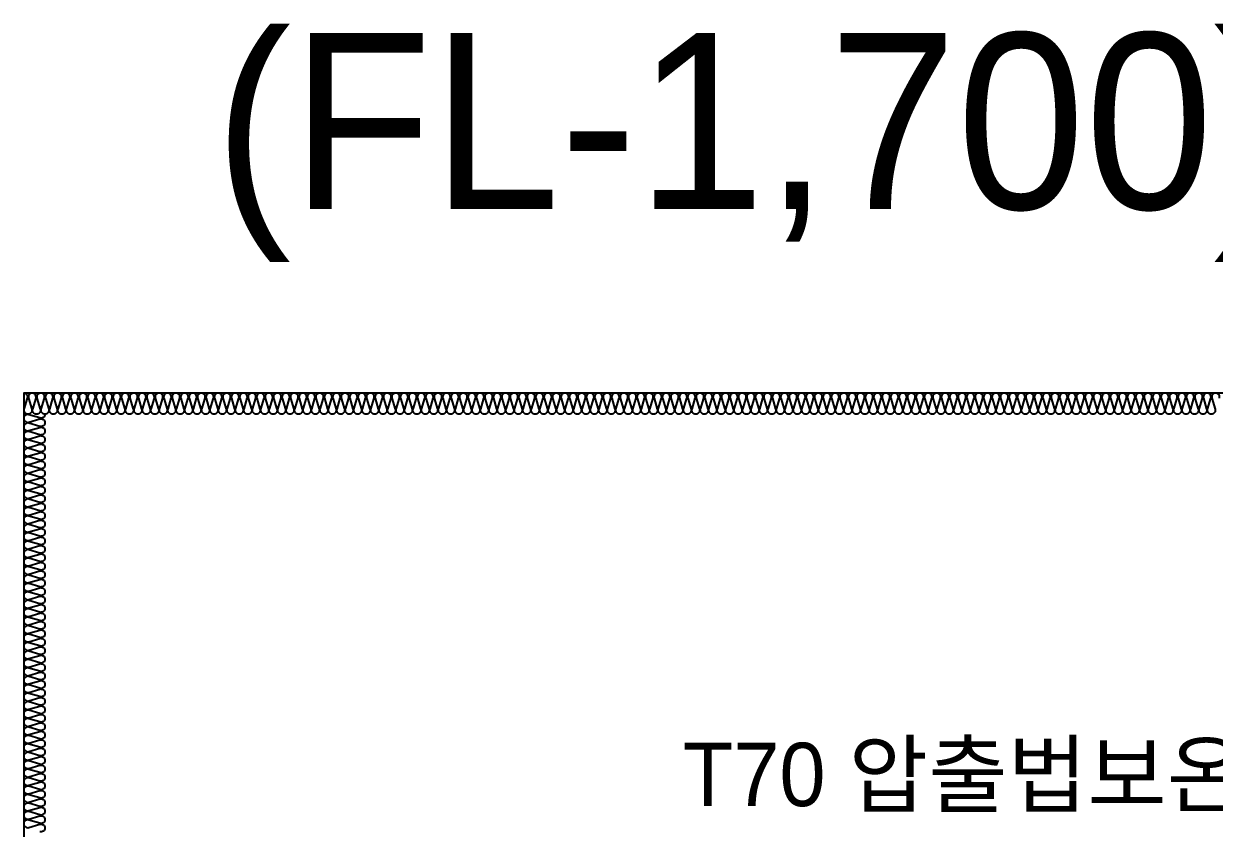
# Model space of a CAD drawing. Header units: millimetres. Extents: x 87841 to 185159, y 39599 to 152003.
# Drawn here: x 170694 to 174074, y 120628 to 122915 of the extents above; entities that cross this region are included whole.
import ezdxf

# ---------------------------------------------------------------- set-up
doc = ezdxf.new("R2010")
doc.units = ezdxf.units.MM
doc.header["$LTSCALE"] = 300
doc.layers.add('# 레벨계획_251201', color=140, linetype='Continuous', plot=False)
doc.layers.add('NOPLOT', color=191, linetype='Continuous', plot=False)
doc.layers.add('ISL', color=251, linetype='Continuous')
doc.styles.add('200-06. 단열흡음계획도$0$200-06.단열흡음계획도$0$Gtx', font='Dotum.ttf')
doc.styles.add('Gtx', font='Dotum.ttf')

msp = doc.modelspace()

# ---------------------------------------------------------------- linework, layer by layer
at = {"layer": 'ISL', "elevation": 0}
msp.add_lwpolyline([(170693.6, 118545), (177453.6, 118545), (177453.6, 121865), (170693.6, 121865)], close=True, dxfattribs=at)
for points in [[(174088.2, 121850.5, 1.372593), (174067, 121850.5), (174076.2, 121819.6, -0.509267), (174065.6, 121805, -0.509267), (174055, 121819.6), (174064.2, 121850.5, 1.372593), (174043, 121850.5), (174052.2, 121819.6, -0.509267), (174041.6, 121805, -0.509267), (174031, 121819.6), (174040.2, 121850.5, 1.372593), (174019, 121850.5), (174028.2, 121819.6, -0.509267), (174017.6, 121805, -0.509267), (174007, 121819.6), (174016.2, 121850.5, 1.372593), (173995, 121850.5), (174004.2, 121819.6, -0.509267), (173993.6, 121805, -0.509267), (173983, 121819.6), (173992.2, 121850.5, 1.372593), (173971, 121850.5), (173980.2, 121819.6, -0.509267), (173969.6, 121805, -0.509267), (173959, 121819.6), (173968.2, 121850.5, 1.372593), (173947, 121850.5), (173956.2, 121819.6, -0.509267), (173945.6, 121805, -0.509267), (173935, 121819.6), (173944.2, 121850.5, 1.372593), (173923, 121850.5), (173932.2, 121819.6, -0.509267), (173921.6, 121805, -0.509267), (173911, 121819.6), (173920.2, 121850.5, 1.372593), (173899, 121850.5), (173908.2, 121819.6, -0.509267), (173897.6, 121805, -0.509267), (173887, 121819.6), (173896.2, 121850.5, 1.372593), (173875, 121850.5), (173884.2, 121819.6, -0.509267), (173873.6, 121805, -0.509267), (173863, 121819.6), (173872.2, 121850.5, 1.372593), (173851, 121850.5), (173860.2, 121819.6, -0.509267), (173849.6, 121805, -0.509267), (173839, 121819.6), (173848.2, 121850.5, 1.372593), (173827, 121850.5), (173836.2, 121819.6, -0.509267), (173825.6, 121805, -0.509267), (173815, 121819.6), (173824.2, 121850.5, 1.372593), (173803, 121850.5), (173812.2, 121819.6, -0.509267), (173801.6, 121805, -0.509267), (173791, 121819.6), (173800.2, 121850.5, 1.372593), (173779, 121850.5), (173788.2, 121819.6, -0.509267), (173777.6, 121805, -0.509267), (173767, 121819.6), (173776.2, 121850.5, 1.372593), (173755, 121850.5), (173764.2, 121819.6, -0.509267), (173753.6, 121805, -0.509267), (173743, 121819.6), (173752.2, 121850.5, 1.372593), (173731, 121850.5), (173740.2, 121819.6, -0.509267), (173729.6, 121805, -0.509267), (173719, 121819.6), (173728.2, 121850.5, 1.372593), (173707, 121850.5), (173716.2, 121819.6, -0.509267), (173705.6, 121805, -0.509267), (173695, 121819.6), (173704.2, 121850.5, 1.372593), (173683, 121850.5), (173692.2, 121819.6, -0.509267), (173681.6, 121805, -0.509267), (173671, 121819.6), (173680.2, 121850.5, 1.372593), (173659, 121850.5), (173668.2, 121819.6, -0.509267), (173657.6, 121805, -0.509267), (173647, 121819.6), (173656.2, 121850.5, 1.372593), (173635, 121850.5), (173644.2, 121819.6, -0.509267), (173633.6, 121805, -0.509267), (173623, 121819.6), (173632.2, 121850.5, 1.372593), (173611, 121850.5), (173620.2, 121819.6, -0.509267), (173609.6, 121805, -0.509267), (173599, 121819.6), (173608.2, 121850.5, 1.372593), (173587, 121850.5), (173596.2, 121819.6, -0.509267), (173585.6, 121805, -0.509267), (173575, 121819.6), (173584.2, 121850.5, 1.372593), (173563, 121850.5), (173572.2, 121819.6, -0.509267), (173561.6, 121805, -0.509267), (173551, 121819.6), (173560.2, 121850.5, 1.372593), (173539, 121850.5), (173548.2, 121819.6, -0.509267), (173537.6, 121805, -0.509267), (173527, 121819.6), (173536.2, 121850.5, 1.372593), (173515, 121850.5), (173524.2, 121819.6, -0.509267), (173513.6, 121805, -0.509267), (173503, 121819.6), (173512.2, 121850.5, 1.372593), (173491, 121850.5), (173500.2, 121819.6, -0.509267), (173489.6, 121805, -0.509267), (173479, 121819.6), (173488.2, 121850.5, 1.372593), (173467, 121850.5), (173476.2, 121819.6, -0.509267), (173465.6, 121805, -0.509267), (173455, 121819.6), (173464.2, 121850.5, 1.372593), (173443, 121850.5), (173452.2, 121819.6, -0.509267), (173441.6, 121805, -0.509267), (173431, 121819.6), (173440.2, 121850.5, 1.372593), (173419, 121850.5), (173428.2, 121819.6, -0.509267), (173417.6, 121805, -0.509267), (173407, 121819.6), (173416.2, 121850.5, 1.372593), (173395, 121850.5), (173404.2, 121819.6, -0.509267), (173393.6, 121805, -0.509267), (173383, 121819.6), (173392.2, 121850.5, 1.372593), (173371, 121850.5), (173380.2, 121819.6, -0.509267), (173369.6, 121805, -0.509267), (173359, 121819.6), (173368.2, 121850.5, 1.372593), (173347, 121850.5), (173356.2, 121819.6, -0.509267), (173345.6, 121805, -0.509267), (173335, 121819.6), (173344.2, 121850.5, 1.372593), (173323, 121850.5), (173332.2, 121819.6, -0.509267), (173321.6, 121805, -0.509267), (173311, 121819.6), (173320.2, 121850.5, 1.372593), (173299, 121850.5), (173308.2, 121819.6, -0.509267), (173297.6, 121805, -0.509267), (173287, 121819.6), (173296.2, 121850.5, 1.372593), (173275, 121850.5), (173284.2, 121819.6, -0.509267), (173273.6, 121805, -0.509267), (173263, 121819.6), (173272.2, 121850.5, 1.372593), (173251, 121850.5), (173260.2, 121819.6, -0.509267), (173249.6, 121805, -0.509267), (173239, 121819.6), (173248.2, 121850.5, 1.372593), (173227, 121850.5), (173236.2, 121819.6, -0.509267), (173225.6, 121805, -0.509267), (173215, 121819.6), (173224.2, 121850.5, 1.372593), (173203, 121850.5), (173212.2, 121819.6, -0.509267), (173201.6, 121805, -0.509267), (173191, 121819.6), (173200.2, 121850.5, 1.372593), (173179, 121850.5), (173188.2, 121819.6, -0.509267), (173177.6, 121805, -0.509267), (173167, 121819.6), (173176.2, 121850.5, 1.372593), (173155, 121850.5), (173164.2, 121819.6, -0.509267), (173153.6, 121805, -0.509267), (173143, 121819.6), (173152.2, 121850.5, 1.372593), (173131, 121850.5), (173140.2, 121819.6, -0.509267), (173129.6, 121805, -0.509267), (173119, 121819.6), (173128.2, 121850.5, 1.372593), (173107, 121850.5), (173116.2, 121819.6, -0.509267), (173105.6, 121805, -0.509267), (173095, 121819.6), (173104.2, 121850.5, 1.372593), (173083, 121850.5), (173092.2, 121819.6, -0.509267), (173081.6, 121805, -0.509267), (173071, 121819.6), (173080.2, 121850.5, 1.372593), (173059, 121850.5), (173068.2, 121819.6, -0.509267), (173057.6, 121805, -0.509267), (173047, 121819.6), (173056.2, 121850.5, 1.372593), (173035, 121850.5), (173044.2, 121819.6, -0.509267), (173033.6, 121805, -0.509267), (173023, 121819.6), (173032.2, 121850.5, 1.372593), (173011, 121850.5), (173020.2, 121819.6, -0.509267), (173009.6, 121805, -0.509267), (172999, 121819.6), (173008.2, 121850.5, 1.372593), (172987, 121850.5), (172996.2, 121819.6, -0.509267), (172985.6, 121805, -0.509267), (172975, 121819.6), (172984.2, 121850.5, 1.372593), (172963, 121850.5), (172972.2, 121819.6, -0.509267), (172961.6, 121805, -0.509267), (172951, 121819.6), (172960.2, 121850.5, 1.372593), (172939, 121850.5), (172948.2, 121819.6, -0.509267), (172937.6, 121805, -0.509267), (172927, 121819.6), (172936.2, 121850.5, 1.372593), (172915, 121850.5), (172924.2, 121819.6, -0.509267), (172913.6, 121805, -0.509267), (172903, 121819.6), (172912.2, 121850.5, 1.372593), (172891, 121850.5), (172900.2, 121819.6, -0.509267), (172889.6, 121805, -0.509267), (172879, 121819.6), (172888.2, 121850.5, 1.372593), (172867, 121850.5), (172876.2, 121819.6, -0.509267), (172865.6, 121805, -0.509267), (172855, 121819.6), (172864.2, 121850.5, 1.372593), (172843, 121850.5), (172852.2, 121819.6, -0.509267), (172841.6, 121805, -0.509267), (172831, 121819.6), (172840.2, 121850.5, 1.372593), (172819, 121850.5), (172828.2, 121819.6, -0.509267), (172817.6, 121805, -0.509267), (172807, 121819.6), (172816.2, 121850.5, 1.372593), (172795, 121850.5), (172804.2, 121819.6, -0.509267), (172793.6, 121805, -0.509267), (172783, 121819.6), (172792.2, 121850.5, 1.372593), (172771, 121850.5), (172780.2, 121819.6, -0.509267), (172769.6, 121805, -0.509267), (172759, 121819.6), (172768.2, 121850.5, 1.372593), (172747, 121850.5), (172756.2, 121819.6, -0.509267), (172745.6, 121805, -0.509267), (172735, 121819.6), (172744.2, 121850.5, 1.372593), (172723, 121850.5), (172732.2, 121819.6, -0.509267), (172721.6, 121805, -0.509267), (172711, 121819.6), (172720.2, 121850.5, 1.372593), (172699, 121850.5), (172708.2, 121819.6, -0.509267), (172697.6, 121805, -0.509267), (172687, 121819.6), (172696.2, 121850.5, 1.372593), (172675, 121850.5), (172684.2, 121819.6, -0.509267), (172673.6, 121805, -0.509267), (172663, 121819.6), (172672.2, 121850.5, 1.372593), (172651, 121850.5), (172660.2, 121819.6, -0.509267), (172649.6, 121805, -0.509267), (172639, 121819.6), (172648.2, 121850.5, 1.372593), (172627, 121850.5), (172636.2, 121819.6, -0.509267), (172625.6, 121805, -0.509267), (172615, 121819.6), (172624.2, 121850.5, 1.372593), (172603, 121850.5), (172612.2, 121819.6, -0.509267), (172601.6, 121805, -0.509267), (172591, 121819.6), (172600.2, 121850.5, 1.372593), (172579, 121850.5), (172588.2, 121819.6, -0.509267), (172577.6, 121805, -0.509267), (172567, 121819.6), (172576.2, 121850.5, 1.372593), (172555, 121850.5), (172564.2, 121819.6, -0.509267), (172553.6, 121805, -0.509267), (172543, 121819.6), (172552.2, 121850.5, 1.372593), (172531, 121850.5), (172540.2, 121819.6, -0.509267), (172529.6, 121805, -0.509267), (172519, 121819.6), (172528.2, 121850.5, 1.372593), (172507, 121850.5), (172516.2, 121819.6, -0.509267), (172505.6, 121805, -0.509267), (172495, 121819.6), (172504.2, 121850.5, 1.372593), (172483, 121850.5), (172492.2, 121819.6, -0.509267), (172481.6, 121805, -0.509267), (172471, 121819.6), (172480.2, 121850.5, 1.372593), (172459, 121850.5), (172468.2, 121819.6, -0.509267), (172457.6, 121805, -0.509267), (172447, 121819.6), (172456.2, 121850.5, 1.372593), (172435, 121850.5), (172444.2, 121819.6, -0.509267), (172433.6, 121805, -0.509267), (172423, 121819.6), (172432.2, 121850.5, 1.372593), (172411, 121850.5), (172420.2, 121819.6, -0.509267), (172409.6, 121805, -0.509267), (172399, 121819.6), (172408.2, 121850.5, 1.372593), (172387, 121850.5), (172396.2, 121819.6, -0.509267), (172385.6, 121805, -0.509267), (172375, 121819.6), (172384.2, 121850.5, 1.372593), (172363, 121850.5), (172372.2, 121819.6, -0.509267), (172361.6, 121805, -0.509267), (172351, 121819.6), (172360.2, 121850.5, 1.372593), (172339, 121850.5), (172348.2, 121819.6, -0.509267), (172337.6, 121805, -0.509267), (172327, 121819.6), (172336.2, 121850.5, 1.372593), (172315, 121850.5), (172324.2, 121819.6, -0.509267), (172313.6, 121805, -0.509267), (172303, 121819.6), (172312.2, 121850.5, 1.372593), (172291, 121850.5), (172300.2, 121819.6, -0.509267), (172289.6, 121805, -0.509267), (172279, 121819.6), (172288.2, 121850.5, 1.372593), (172267, 121850.5), (172276.2, 121819.6, -0.509267), (172265.6, 121805, -0.509267), (172255, 121819.6), (172264.2, 121850.5, 1.372593), (172243, 121850.5), (172252.2, 121819.6, -0.509267), (172241.6, 121805, -0.509267), (172231, 121819.6), (172240.2, 121850.5, 1.372593), (172219, 121850.5), (172228.2, 121819.6, -0.509267), (172217.6, 121805, -0.509267), (172207, 121819.6), (172216.2, 121850.5, 1.372593), (172195, 121850.5), (172204.2, 121819.6, -0.509267), (172193.6, 121805, -0.509267), (172183, 121819.6), (172192.2, 121850.5, 1.372593), (172171, 121850.5), (172180.2, 121819.6, -0.509267), (172169.6, 121805, -0.509267), (172159, 121819.6), (172168.2, 121850.5, 1.372593), (172147, 121850.5), (172156.2, 121819.6, -0.509267), (172145.6, 121805, -0.509267), (172135, 121819.6), (172144.2, 121850.5, 1.372593), (172123, 121850.5), (172132.2, 121819.6, -0.509267), (172121.6, 121805, -0.509267), (172111, 121819.6), (172120.2, 121850.5, 1.372593), (172099, 121850.5), (172108.2, 121819.6, -0.509267), (172097.6, 121805, -0.509267), (172087, 121819.6), (172096.2, 121850.5, 1.372593), (172075, 121850.5), (172084.2, 121819.6, -0.509267), (172073.6, 121805, -0.509267), (172063, 121819.6), (172072.2, 121850.5, 1.372593), (172051, 121850.5), (172060.2, 121819.6, -0.509267), (172049.6, 121805, -0.509267), (172039, 121819.6), (172048.2, 121850.5, 1.372593), (172027, 121850.5), (172036.2, 121819.6, -0.509267), (172025.6, 121805, -0.509267), (172015, 121819.6), (172024.2, 121850.5, 1.372593), (172003, 121850.5), (172012.2, 121819.6, -0.509267), (172001.6, 121805, -0.509267), (171991, 121819.6), (172000.2, 121850.5, 1.372593), (171979, 121850.5), (171988.2, 121819.6, -0.509267), (171977.6, 121805, -0.509267), (171967, 121819.6), (171976.2, 121850.5, 1.372593), (171955, 121850.5), (171964.2, 121819.6, -0.509267), (171953.6, 121805, -0.509267), (171943, 121819.6), (171952.2, 121850.5, 1.372593), (171931, 121850.5), (171940.2, 121819.6, -0.509267), (171929.6, 121805, -0.509267), (171919, 121819.6), (171928.2, 121850.5, 1.372593), (171907, 121850.5), (171916.2, 121819.6, -0.509267), (171905.6, 121805, -0.509267), (171895, 121819.6), (171904.2, 121850.5, 1.372593), (171883, 121850.5), (171892.2, 121819.6, -0.509267), (171881.6, 121805, -0.509267), (171871, 121819.6), (171880.2, 121850.5, 1.372593), (171859, 121850.5), (171868.2, 121819.6, -0.509267), (171857.6, 121805, -0.509267), (171847, 121819.6), (171856.2, 121850.5, 1.372593), (171835, 121850.5), (171844.2, 121819.6, -0.509267), (171833.6, 121805, -0.509267), (171823, 121819.6), (171832.2, 121850.5, 1.372593), (171811, 121850.5), (171820.2, 121819.6, -0.509267), (171809.6, 121805, -0.509267), (171799, 121819.6), (171808.2, 121850.5, 1.372593), (171787, 121850.5), (171796.2, 121819.6, -0.509267), (171785.6, 121805, -0.509267), (171775, 121819.6), (171784.2, 121850.5, 1.372593), (171763, 121850.5), (171772.2, 121819.6, -0.509267), (171761.6, 121805, -0.509267), (171751, 121819.6), (171760.2, 121850.5, 1.372593), (171739, 121850.5), (171748.2, 121819.6, -0.509267), (171737.6, 121805, -0.509267), (171727, 121819.6), (171736.2, 121850.5, 1.372593), (171715, 121850.5), (171724.2, 121819.6, -0.509267), (171713.6, 121805, -0.509267), (171703, 121819.6), (171712.2, 121850.5, 1.372593), (171691, 121850.5), (171700.2, 121819.6, -0.509267), (171689.6, 121805, -0.509267), (171679, 121819.6), (171688.2, 121850.5, 1.372593), (171667, 121850.5), (171676.2, 121819.6, -0.509267), (171665.6, 121805, -0.509267), (171655, 121819.6), (171664.2, 121850.5, 1.372593), (171643, 121850.5), (171652.2, 121819.6, -0.509267), (171641.6, 121805, -0.509267), (171631, 121819.6), (171640.2, 121850.5, 1.372593), (171619, 121850.5), (171628.2, 121819.6, -0.509267), (171617.6, 121805, -0.509267), (171607, 121819.6), (171616.2, 121850.5, 1.372593), (171595, 121850.5), (171604.2, 121819.6, -0.509267), (171593.6, 121805, -0.509267), (171583, 121819.6), (171592.2, 121850.5, 1.372593), (171571, 121850.5), (171580.2, 121819.6, -0.509267), (171569.6, 121805, -0.509267), (171559, 121819.6), (171568.2, 121850.5, 1.372593), (171547, 121850.5), (171556.2, 121819.6, -0.509267), (171545.6, 121805, -0.509267), (171535, 121819.6), (171544.2, 121850.5, 1.372593), (171523, 121850.5), (171532.2, 121819.6, -0.509267), (171521.6, 121805, -0.509267), (171511, 121819.6), (171520.2, 121850.5, 1.372593), (171499, 121850.5), (171508.2, 121819.6, -0.509267), (171497.6, 121805, -0.509267), (171487, 121819.6), (171496.2, 121850.5, 1.372593), (171475, 121850.5), (171484.2, 121819.6, -0.509267), (171473.6, 121805, -0.509267), (171463, 121819.6), (171472.2, 121850.5, 1.372593), (171451, 121850.5), (171460.2, 121819.6, -0.509267), (171449.6, 121805, -0.509267), (171439, 121819.6), (171448.2, 121850.5, 1.372593), (171427, 121850.5), (171436.2, 121819.6, -0.509267), (171425.6, 121805, -0.509267), (171415, 121819.6), (171424.2, 121850.5, 1.372593), (171403, 121850.5), (171412.2, 121819.6, -0.509267), (171401.6, 121805, -0.509267), (171391, 121819.6), (171400.2, 121850.5, 1.372593), (171379, 121850.5), (171388.2, 121819.6, -0.509267), (171377.6, 121805, -0.509267), (171367, 121819.6), (171376.2, 121850.5, 1.372593), (171355, 121850.5), (171364.2, 121819.6, -0.509267), (171353.6, 121805, -0.509267), (171343, 121819.6), (171352.2, 121850.5, 1.372593), (171331, 121850.5), (171340.2, 121819.6, -0.509267), (171329.6, 121805, -0.509267), (171319, 121819.6), (171328.2, 121850.5, 1.372593), (171307, 121850.5), (171316.2, 121819.6, -0.509267), (171305.6, 121805, -0.509267), (171295, 121819.6), (171304.2, 121850.5, 1.372593), (171283, 121850.5), (171292.2, 121819.6, -0.509267), (171281.6, 121805, -0.509267), (171271, 121819.6), (171280.2, 121850.5, 1.372593), (171259, 121850.5), (171268.2, 121819.6, -0.509267), (171257.6, 121805, -0.509267), (171247, 121819.6), (171256.2, 121850.5, 1.372593), (171235, 121850.5), (171244.2, 121819.6, -0.509267), (171233.6, 121805, -0.509267), (171223, 121819.6), (171232.2, 121850.5, 1.372593), (171211, 121850.5), (171220.2, 121819.6, -0.509267), (171209.6, 121805, -0.509267), (171199, 121819.6), (171208.2, 121850.5, 1.372593), (171187, 121850.5), (171196.2, 121819.6, -0.509267), (171185.6, 121805, -0.509267), (171175, 121819.6), (171184.2, 121850.5, 1.372593), (171163, 121850.5), (171172.2, 121819.6, -0.509267), (171161.6, 121805, -0.509267), (171151, 121819.6), (171160.2, 121850.5, 1.372593), (171139, 121850.5), (171148.2, 121819.6, -0.509267), (171137.6, 121805, -0.509267), (171127, 121819.6), (171136.2, 121850.5, 1.372593), (171115, 121850.5), (171124.2, 121819.6, -0.509267), (171113.6, 121805, -0.509267), (171103, 121819.6), (171112.2, 121850.5, 1.372593), (171091, 121850.5), (171100.2, 121819.6, -0.509267), (171089.6, 121805, -0.509267), (171079, 121819.6), (171088.2, 121850.5, 1.372593), (171067, 121850.5), (171076.2, 121819.6, -0.509267), (171065.6, 121805, -0.509267), (171055, 121819.6), (171064.2, 121850.5, 1.372593), (171043, 121850.5), (171052.2, 121819.6, -0.509267), (171041.6, 121805, -0.509267), (171031, 121819.6), (171040.2, 121850.5, 1.372593), (171019, 121850.5), (171028.2, 121819.6, -0.509267), (171017.6, 121805, -0.509267), (171007, 121819.6), (171016.2, 121850.5, 1.372593), (170995, 121850.5), (171004.2, 121819.6, -0.509267), (170993.6, 121805, -0.509267), (170983, 121819.6), (170992.2, 121850.5, 1.372593), (170971, 121850.5), (170980.2, 121819.6, -0.509267), (170969.6, 121805, -0.509267), (170959, 121819.6), (170968.2, 121850.5, 1.372593), (170947, 121850.5), (170956.2, 121819.6, -0.509267), (170945.6, 121805, -0.509267), (170935, 121819.6), (170944.2, 121850.5, 1.372593), (170923, 121850.5), (170932.2, 121819.6, -0.509267), (170921.6, 121805, -0.509267), (170911, 121819.6), (170920.2, 121850.5, 1.372593), (170899, 121850.5), (170908.2, 121819.6, -0.509267), (170897.6, 121805, -0.509267), (170887, 121819.6), (170896.2, 121850.5, 1.372593), (170875, 121850.5), (170884.2, 121819.6, -0.509267), (170873.6, 121805, -0.509267), (170863, 121819.6), (170872.2, 121850.5, 1.372593), (170851, 121850.5), (170860.2, 121819.6, -0.509267), (170849.6, 121805, -0.509267), (170839, 121819.6), (170848.2, 121850.5, 1.372593), (170827, 121850.5), (170836.2, 121819.6, -0.509267), (170825.6, 121805, -0.509267), (170815, 121819.6), (170824.2, 121850.5, 1.372593), (170803, 121850.5), (170812.2, 121819.6, -0.509267), (170801.6, 121805, -0.509267), (170791, 121819.6), (170800.2, 121850.5, 1.372593), (170779, 121850.5), (170788.2, 121819.6, -0.509267), (170777.6, 121805, -0.509267), (170767, 121819.6), (170776.2, 121850.5, 1.372593), (170755, 121850.5), (170764.2, 121819.6, -0.509267), (170753.6, 121805, -0.509267), (170743, 121819.6), (170752.2, 121850.5, 1.372593), (170731, 121850.5), (170740.2, 121819.6, -0.509267), (170729.6, 121805, -0.509267), (170719, 121819.6), (170728.2, 121850.5, 1.372593), (170707, 121850.5), (170716.2, 121819.6, -0.509267), (170705.6, 121805, -0.509267), (170695, 121819.6), (170704.2, 121850.5, 0.508361), (170693.6, 121865, 0.508361)], [(170753.6, 121805, -0.509267), (170739, 121794.4), (170708.1, 121803.6, 1.372593), (170708.1, 121782.4), (170739, 121791.6, -0.509267), (170753.6, 121781, -0.509267), (170739, 121770.4), (170708.1, 121779.6, 1.372593), (170708.1, 121758.4), (170739, 121767.6, -0.509267), (170753.6, 121757, -0.509267), (170739, 121746.4), (170708.1, 121755.6, 1.372593), (170708.1, 121734.4), (170739, 121743.6, -0.509267), (170753.6, 121733, -0.509267), (170739, 121722.4), (170708.1, 121731.6, 1.372593), (170708.1, 121710.4), (170739, 121719.6, -0.509267), (170753.6, 121709, -0.509267), (170739, 121698.4), (170708.1, 121707.6, 1.372593), (170708.1, 121686.4), (170739, 121695.6, -0.509267), (170753.6, 121685, -0.509267), (170739, 121674.4), (170708.1, 121683.6, 1.372593), (170708.1, 121662.4), (170739, 121671.6, -0.509267), (170753.6, 121661, -0.509267), (170739, 121650.4), (170708.1, 121659.6, 1.372593), (170708.1, 121638.4), (170739, 121647.6, -0.509267), (170753.6, 121637, -0.509267), (170739, 121626.4), (170708.1, 121635.6, 1.372593), (170708.1, 121614.4), (170739, 121623.6, -0.509267), (170753.6, 121613, -0.509267), (170739, 121602.4), (170708.1, 121611.6, 1.372593), (170708.1, 121590.4), (170739, 121599.6, -0.509267), (170753.6, 121589, -0.509267), (170739, 121578.4), (170708.1, 121587.6, 1.372593), (170708.1, 121566.4), (170739, 121575.6, -0.509267), (170753.6, 121565, -0.509267), (170739, 121554.4), (170708.1, 121563.6, 1.372593), (170708.1, 121542.4), (170739, 121551.6, -0.509267), (170753.6, 121541, -0.509267), (170739, 121530.4), (170708.1, 121539.6, 1.372593), (170708.1, 121518.4), (170739, 121527.6, -0.509267), (170753.6, 121517, -0.509267), (170739, 121506.4), (170708.1, 121515.6, 1.372593), (170708.1, 121494.4), (170739, 121503.6, -0.509267), (170753.6, 121493, -0.509267), (170739, 121482.4), (170708.1, 121491.6, 1.372593), (170708.1, 121470.4), (170739, 121479.6, -0.509267), (170753.6, 121469, -0.509267), (170739, 121458.4), (170708.1, 121467.6, 1.372593), (170708.1, 121446.4), (170739, 121455.6, -0.509267), (170753.6, 121445, -0.509267), (170739, 121434.4), (170708.1, 121443.6, 1.372593), (170708.1, 121422.4), (170739, 121431.6, -0.509267), (170753.6, 121421, -0.509267), (170739, 121410.4), (170708.1, 121419.6, 1.372593), (170708.1, 121398.4), (170739, 121407.6, -0.509267), (170753.6, 121397, -0.509267), (170739, 121386.4), (170708.1, 121395.6, 1.372593), (170708.1, 121374.4), (170739, 121383.6, -0.509267), (170753.6, 121373, -0.509267), (170739, 121362.4), (170708.1, 121371.6, 1.372593), (170708.1, 121350.4), (170739, 121359.6, -0.509267), (170753.6, 121349, -0.509267), (170739, 121338.4), (170708.1, 121347.6, 1.372593), (170708.1, 121326.4), (170739, 121335.6, -0.509267), (170753.6, 121325, -0.509267), (170739, 121314.4), (170708.1, 121323.6, 1.372593), (170708.1, 121302.4), (170739, 121311.6, -0.509267), (170753.6, 121301, -0.509267), (170739, 121290.4), (170708.1, 121299.6, 1.372593), (170708.1, 121278.4), (170739, 121287.6, -0.509267), (170753.6, 121277, -0.509267), (170739, 121266.4), (170708.1, 121275.6, 1.372593), (170708.1, 121254.4), (170739, 121263.6, -0.509267), (170753.6, 121253, -0.509267), (170739, 121242.4), (170708.1, 121251.6, 1.372593), (170708.1, 121230.4), (170739, 121239.6, -0.509267), (170753.6, 121229, -0.509267), (170739, 121218.4), (170708.1, 121227.6, 1.372593), (170708.1, 121206.4), (170739, 121215.6, -0.509267), (170753.6, 121205, -0.509267), (170739, 121194.4), (170708.1, 121203.6, 1.372593), (170708.1, 121182.4), (170739, 121191.6, -0.509267), (170753.6, 121181, -0.509267), (170739, 121170.4), (170708.1, 121179.6, 1.372593), (170708.1, 121158.4), (170739, 121167.6, -0.509267), (170753.6, 121157, -0.509267), (170739, 121146.4), (170708.1, 121155.6, 1.372593), (170708.1, 121134.4), (170739, 121143.6, -0.509267), (170753.6, 121133, -0.509267), (170739, 121122.4), (170708.1, 121131.6, 1.372593), (170708.1, 121110.4), (170739, 121119.6, -0.509267), (170753.6, 121109, -0.509267), (170739, 121098.4), (170708.1, 121107.6, 1.372593), (170708.1, 121086.4), (170739, 121095.6, -0.509267), (170753.6, 121085, -0.509267), (170739, 121074.4), (170708.1, 121083.6, 1.372593), (170708.1, 121062.4), (170739, 121071.6, -0.509267), (170753.6, 121061, -0.509267), (170739, 121050.4), (170708.1, 121059.6, 1.372593), (170708.1, 121038.4), (170739, 121047.6, -0.509267), (170753.6, 121037, -0.509267), (170739, 121026.4), (170708.1, 121035.6, 1.372593), (170708.1, 121014.4), (170739, 121023.6, -0.509267), (170753.6, 121013, -0.509267), (170739, 121002.4), (170708.1, 121011.6, 1.372593), (170708.1, 120990.4), (170739, 120999.6, -0.509267), (170753.6, 120989, -0.509267), (170739, 120978.4), (170708.1, 120987.6, 1.372593), (170708.1, 120966.4), (170739, 120975.6, -0.509267), (170753.6, 120965, -0.509267), (170739, 120954.4), (170708.1, 120963.6, 1.372593), (170708.1, 120942.4), (170739, 120951.6, -0.509267), (170753.6, 120941, -0.509267), (170739, 120930.4), (170708.1, 120939.6, 1.372593), (170708.1, 120918.4), (170739, 120927.6, -0.509267), (170753.6, 120917, -0.509267), (170739, 120906.4), (170708.1, 120915.6, 1.372593), (170708.1, 120894.4), (170739, 120903.6, -0.509267), (170753.6, 120893, -0.509267), (170739, 120882.4), (170708.1, 120891.6, 1.372593), (170708.1, 120870.4), (170739, 120879.6, -0.509267), (170753.6, 120869, -0.509267), (170739, 120858.4), (170708.1, 120867.6, 1.372593), (170708.1, 120846.4), (170739, 120855.6, -0.509267), (170753.6, 120845, -0.509267), (170739, 120834.4), (170708.1, 120843.6, 1.372593), (170708.1, 120822.4), (170739, 120831.6, -0.509267), (170753.6, 120821, -0.509267), (170739, 120810.4), (170708.1, 120819.6, 1.372593), (170708.1, 120798.4), (170739, 120807.6, -0.509267), (170753.6, 120797, -0.509267), (170739, 120786.4), (170708.1, 120795.6, 1.372593), (170708.1, 120774.4), (170739, 120783.6, -0.509267), (170753.6, 120773, -0.509267), (170739, 120762.4), (170708.1, 120771.6, 1.372593), (170708.1, 120750.4), (170739, 120759.6, -0.509267), (170753.6, 120749, -0.509267), (170739, 120738.4), (170708.1, 120747.6, 1.372593), (170708.1, 120726.4), (170739, 120735.6, -0.509267), (170753.6, 120725, -0.509267), (170739, 120714.4), (170708.1, 120723.6, 1.372593), (170708.1, 120702.4), (170739, 120711.6, -0.509267), (170753.6, 120701, -0.509267), (170739, 120690.4), (170708.1, 120699.6, 1.372593), (170708.1, 120678.4), (170739, 120687.6, -0.509267), (170753.6, 120677, -0.509267), (170739, 120666.4), (170708.1, 120675.6, 1.372593), (170708.1, 120654.4), (170739, 120663.6, -0.509267), (170753.6, 120653, -0.509267), (170739, 120642.4), (170708.1, 120651.6, 1.372593), (170708.1, 120630.4), (170739, 120639.6, -0.509267), (170753.6, 120629, -0.509267), (170739, 120618.4)]]:
    msp.add_lwpolyline(points, format="xyb", dxfattribs=at)

# ---------------------------------------------------------------- texts
at = {"layer": '# 레벨계획_251201', "style": 'Gtx'}
msp.add_text('(FL-1,700)', height=500, dxfattribs=at).set_placement((171234.8, 122387.9))
at = {"layer": 'NOPLOT', "style": '200-06. 단열흡음계획도$0$200-06.단열흡음계획도$0$Gtx'}
msp.add_text('T70 압출법보온판 특호', height=180, dxfattribs=at).set_placement((172564.3, 120691.3))

doc.saveas('drawing.dxf')
